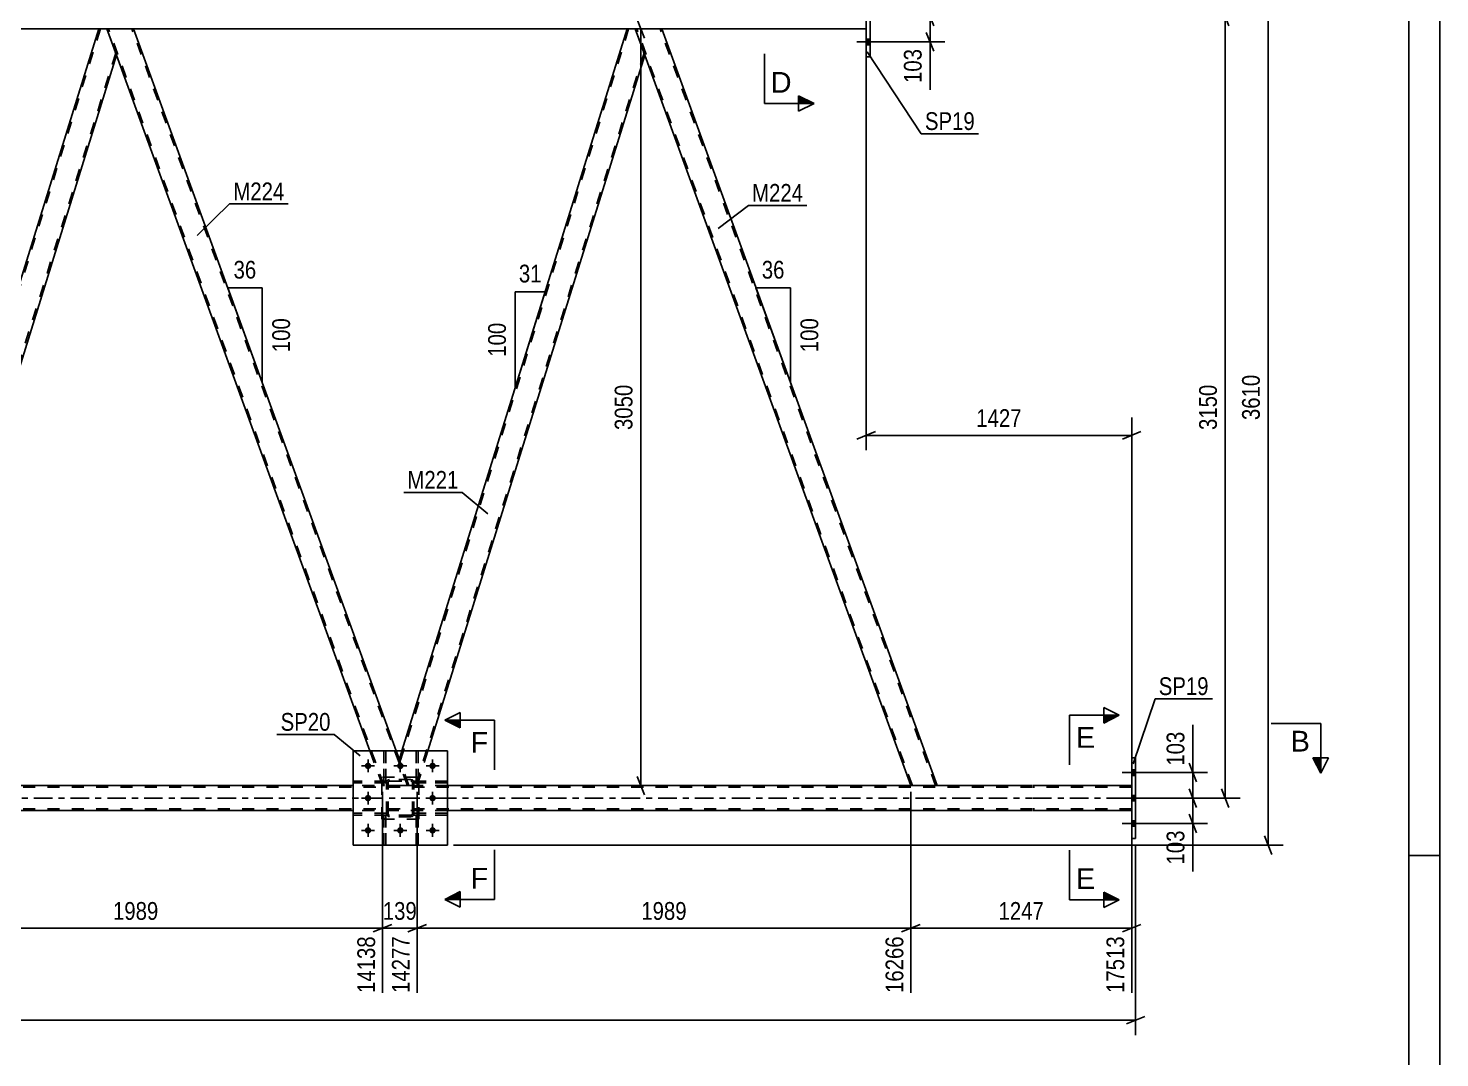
# Model space of a CAD drawing. Header units: millimetres. Extents: x 0 to 841, y 0 to 594.
# Drawn here: x 613.5 to 841, y 265.4 to 431.4 of the extents above; entities that cross this region are included whole.
import ezdxf

# ---------------------------------------------------------------- set-up
doc = ezdxf.new("R2010")
doc.units = ezdxf.units.MM
doc.linetypes.add('DXK_LINE_DOT2', pattern=[3.9198, 1.9599, -1.9599])
doc.linetypes.add('DXK_LINE_DOT3', pattern=[5.9187, 2.979, -0.9799, 0.9799, -0.9799])
doc.styles.add('Arial', font='ARIAL.TTF', dxfattribs={"height": 0.2})
doc.styles.add('Arial Narrow', font='ARIALN.TTF', dxfattribs={"height": 0.2})

# ---------------------------------------------------------------- blocks, each defined once
blk = doc.blocks.new('Unknown-103655098-1133')
at = {"color": 5, "linetype": 'Continuous'}
for p, q in [((841, 0), (841, 594)), ((836, 5), (836, 589)), ((841, 298), (836, 298))]:
    blk.add_line(p, q, dxfattribs=at)
blk = doc.blocks.new('Part-103655098-4101 - 3748')
at = {"color": 7, "linetype": 'DXK_LINE_DOT2'}
for p, q in [((675.68, 304.5), (675.68, 304.82)), ((675.68, 304.82), (681.08, 304.82)), ((681.08, 304.5), (675.68, 304.5)), ((676.28, 304.5), (676.28, 304.82)), ((681.08, 304.82), (681.08, 304.5))]:
    blk.add_line(p, q, dxfattribs=at)
blk = doc.blocks.new('Part-103655098-3876 - 3748')
at = {"color": 7, "linetype": 'DXK_LINE_DOT2'}
for p, q in [((681.08, 304.82), (675.68, 304.82)), ((675.68, 304.82), (675.68, 304.5)), ((675.68, 304.5), (681.08, 304.5)), ((676.28, 304.5), (676.28, 304.82)), ((681.08, 304.5), (681.08, 304.82))]:
    blk.add_line(p, q, dxfattribs=at)
blk = doc.blocks.new('Part-103655098-3918 - 3748')
at = {"color": 7, "linetype": 'DXK_LINE_DOT2'}
for p, q in [((671.28, 310.02), (665.88, 310.02)), ((665.88, 309.7), (665.88, 310.02)), ((671.28, 309.7), (665.88, 309.7)), ((670.68, 309.7), (670.68, 310.02)), ((671.28, 310.02), (671.28, 309.7))]:
    blk.add_line(p, q, dxfattribs=at)
blk = doc.blocks.new('Part-103655098-3919 - 3748')
at = {"color": 7, "linetype": 'DXK_LINE_DOT2'}
for p, q in [((671.28, 304.82), (665.88, 304.82)), ((670.68, 304.5), (670.68, 304.82)), ((671.28, 304.82), (671.28, 304.5)), ((665.88, 304.5), (665.88, 304.82)), ((671.28, 304.5), (665.88, 304.5))]:
    blk.add_line(p, q, dxfattribs=at)
blk = doc.blocks.new('Bolt-103655098-4107 - 3748')
at = {"linetype": 'Continuous'}
for points in [[(668.8, 312.46, -1), (667.76, 312.46, -1)], [(674, 312.46, -1), (672.96, 312.46, -1)], [(679.2, 312.46, -1), (678.16, 312.46, -1)], [(668.8, 307.26, -1), (667.76, 307.26, -1)], [(679.2, 307.26, -1), (678.16, 307.26, -1)], [(668.8, 302.06, -1), (667.76, 302.06, -1)], [(674, 302.06, -1), (672.96, 302.06, -1)], [(679.2, 302.06, -1), (678.16, 302.06, -1)]]:
    blk.add_hatch(color=1, dxfattribs=at).paths.add_polyline_path(points)
at = {"color": 1, "linetype": 'Continuous'}
for p, q in [((669.32, 312.46), (667.24, 312.46)), ((668.28, 313.5), (668.28, 311.42)), ((674.52, 312.46), (672.44, 312.46)), ((673.48, 313.5), (673.48, 311.42)), ((679.72, 312.46), (677.64, 312.46)), ((678.68, 313.5), (678.68, 311.42)), ((669.32, 307.26), (667.24, 307.26)), ((668.28, 308.3), (668.28, 306.22)), ((679.72, 307.26), (677.64, 307.26)), ((678.68, 308.3), (678.68, 306.22)), ((668.28, 303.1), (668.28, 301.02)), ((673.48, 303.1), (673.48, 301.02)), ((678.68, 303.1), (678.68, 301.02)), ((669.32, 302.06), (667.24, 302.06)), ((674.52, 302.06), (672.44, 302.06)), ((679.72, 302.06), (677.64, 302.06))]:
    blk.add_line(p, q, dxfattribs=at)
blk = doc.blocks.new('Part-103655098-3922 - 3748')
at = {"color": 7, "linetype": 'DXK_LINE_DOT2'}
for p, q in [((676.03, 314.86), (676.03, 310.02)), ((676.35, 314.86), (676.03, 314.86)), ((676.35, 310.02), (676.35, 314.86)), ((676.03, 310.62), (676.35, 310.62)), ((676.03, 310.02), (676.35, 310.02))]:
    blk.add_line(p, q, dxfattribs=at)
blk = doc.blocks.new('Part-103655098-3925 - 3748')
at = {"color": 7, "linetype": 'DXK_LINE_DOT2'}
for p, q in [((670.83, 314.86), (670.83, 310.02)), ((671.15, 314.86), (670.83, 314.86)), ((671.15, 310.02), (671.15, 314.86)), ((670.83, 310.62), (671.15, 310.62)), ((670.83, 310.02), (671.15, 310.02))]:
    blk.add_line(p, q, dxfattribs=at)
blk = doc.blocks.new('Part-103655098-3928 - 3748')
at = {"color": 7, "linetype": 'DXK_LINE_DOT2'}
for p, q in [((676.35, 304.5), (676.03, 304.5)), ((676.03, 304.5), (676.03, 299.66)), ((676.03, 303.9), (676.35, 303.9)), ((676.35, 299.66), (676.35, 304.5)), ((676.03, 299.66), (676.35, 299.66))]:
    blk.add_line(p, q, dxfattribs=at)
blk = doc.blocks.new('Part-103655098-3929 - 3748')
at = {"color": 7, "linetype": 'DXK_LINE_DOT2'}
for p, q in [((681.08, 310.02), (675.68, 310.02)), ((675.68, 310.02), (675.68, 309.7)), ((675.68, 309.7), (681.08, 309.7)), ((676.28, 309.7), (676.28, 310.02)), ((681.08, 309.7), (681.08, 310.02))]:
    blk.add_line(p, q, dxfattribs=at)
blk = doc.blocks.new('Part-103655098-3934 - 3748')
at = {"color": 2, "linetype": 'Continuous'}
for p, q in [((681.08, 314.86), (665.88, 314.86)), ((665.88, 314.86), (665.88, 299.66)), ((681.08, 314.86), (681.08, 299.66)), ((681.08, 299.66), (665.88, 299.66))]:
    blk.add_line(p, q, dxfattribs=at)
blk = doc.blocks.new('Part-103655098-3935 - 3748')
at = {"color": 7, "linetype": 'DXK_LINE_DOT2'}
for p, q in [((675.68, 309.7), (675.68, 310.02)), ((675.68, 310.02), (681.08, 310.02)), ((681.08, 309.7), (675.68, 309.7)), ((676.28, 309.7), (676.28, 310.02)), ((681.08, 310.02), (681.08, 309.7))]:
    blk.add_line(p, q, dxfattribs=at)
blk = doc.blocks.new('Bolt-103655098-3936 - 3748')
at = {"linetype": 'Continuous'}
for points in [[(791.35, 311.81), (791.35, 310.93), (791.99, 310.93), (791.99, 311.81)], [(791.35, 311.81), (791.35, 310.93), (791.99, 310.93), (791.99, 311.81)], [(791.35, 311.81), (791.35, 310.93), (791.99, 310.93), (791.99, 311.81)], [(791.35, 307.71), (791.35, 306.83), (791.99, 306.83), (791.99, 307.71)], [(791.35, 307.71), (791.35, 306.83), (791.99, 306.83), (791.99, 307.71)], [(791.35, 303.61), (791.35, 302.73), (791.99, 302.73), (791.99, 303.61)], [(791.35, 303.61), (791.35, 302.73), (791.99, 302.73), (791.99, 303.61)], [(791.35, 303.61), (791.35, 302.73), (791.99, 302.73), (791.99, 303.61)]]:
    blk.add_hatch(color=1, dxfattribs=at).paths.add_polyline_path(points)
at = {"color": 1, "linetype": 'Continuous'}
for p, q in [((791.99, 311.81), (791.35, 311.81)), ((791.99, 311.81), (791.35, 311.81)), ((791.99, 311.81), (791.35, 311.81)), ((793.15, 311.37), (789.83, 311.37)), ((793.15, 311.37), (789.83, 311.37)), ((793.15, 311.37), (789.83, 311.37)), ((791.99, 310.93), (791.35, 310.93)), ((791.99, 310.93), (791.35, 310.93)), ((791.99, 310.93), (791.35, 310.93)), ((793.15, 307.27), (789.83, 307.27)), ((793.15, 307.27), (789.83, 307.27)), ((791.99, 307.71), (791.35, 307.71)), ((791.99, 307.71), (791.35, 307.71)), ((791.99, 306.83), (791.35, 306.83)), ((791.99, 306.83), (791.35, 306.83)), ((793.15, 303.17), (789.83, 303.17)), ((793.15, 303.17), (789.83, 303.17)), ((793.15, 303.17), (789.83, 303.17)), ((791.99, 303.61), (791.35, 303.61)), ((791.99, 303.61), (791.35, 303.61)), ((791.99, 303.61), (791.35, 303.61)), ((791.99, 302.73), (791.35, 302.73)), ((791.99, 302.73), (791.35, 302.73)), ((791.99, 302.73), (791.35, 302.73))]:
    blk.add_line(p, q, dxfattribs=at)
blk = doc.blocks.new('Bolt-103655098-3937 - 3748')
at = {"linetype": 'Continuous'}
for points in [[(748.56, 437.81), (748.56, 436.93), (749.2, 436.93), (749.2, 437.81)], [(748.56, 437.81), (748.56, 436.93), (749.2, 436.93), (749.2, 437.81)], [(748.56, 437.81), (748.56, 436.93), (749.2, 436.93), (749.2, 437.81)], [(748.56, 433.71), (748.56, 432.83), (749.2, 432.83), (749.2, 433.71)], [(748.56, 433.71), (748.56, 432.83), (749.2, 432.83), (749.2, 433.71)], [(748.56, 429.61), (748.56, 428.73), (749.2, 428.73), (749.2, 429.61)], [(748.56, 429.61), (748.56, 428.73), (749.2, 428.73), (749.2, 429.61)], [(748.56, 429.61), (748.56, 428.73), (749.2, 428.73), (749.2, 429.61)]]:
    blk.add_hatch(color=1, dxfattribs=at).paths.add_polyline_path(points)
at = {"color": 1, "linetype": 'Continuous'}
for p, q in [((750.36, 437.37), (747.04, 437.37)), ((750.36, 437.37), (747.04, 437.37)), ((750.36, 437.37), (747.04, 437.37)), ((749.2, 437.81), (748.56, 437.81)), ((749.2, 437.81), (748.56, 437.81)), ((749.2, 437.81), (748.56, 437.81)), ((749.2, 436.93), (748.56, 436.93)), ((749.2, 436.93), (748.56, 436.93)), ((749.2, 436.93), (748.56, 436.93)), ((750.36, 433.27), (747.04, 433.27)), ((750.36, 433.27), (747.04, 433.27)), ((749.2, 433.71), (748.56, 433.71)), ((749.2, 433.71), (748.56, 433.71)), ((749.2, 432.83), (748.56, 432.83)), ((749.2, 432.83), (748.56, 432.83)), ((750.36, 429.17), (747.04, 429.17)), ((750.36, 429.17), (747.04, 429.17)), ((750.36, 429.17), (747.04, 429.17)), ((749.2, 429.61), (748.56, 429.61)), ((749.2, 429.61), (748.56, 429.61)), ((749.2, 429.61), (748.56, 429.61)), ((749.2, 428.73), (748.56, 428.73)), ((749.2, 428.73), (748.56, 428.73)), ((749.2, 428.73), (748.56, 428.73))]:
    blk.add_line(p, q, dxfattribs=at)
blk = doc.blocks.new('Part-103655098-3967 - 3748')
at = {"color": 7, "linetype": 'DXK_LINE_DOT3'}
for p, q in [((105.43, 307.27), (775.37, 307.27)), ((775.47, 307.27), (791.35, 307.27))]:
    blk.add_line(p, q, dxfattribs=at)
at = {"color": 7, "linetype": 'DXK_LINE_DOT2'}
for p, q in [((775.37, 309.03), (105.71, 309.03)), ((681.08, 309.27), (665.88, 309.27)), ((760.01, 309.27), (755.75, 309.27)), ((791.35, 309.03), (775.47, 309.03)), ((791.35, 309.27), (791.35, 305.27)), ((775.37, 305.51), (105.14, 305.51)), ((681.08, 305.27), (665.88, 305.27)), ((791.35, 305.51), (775.47, 305.51))]:
    blk.add_line(p, q, dxfattribs=at)
at = {"color": 2, "linetype": 'Continuous'}
for p, q in [((665.88, 309.27), (591.06, 309.27)), ((755.75, 309.27), (681.08, 309.27)), ((775.37, 309.27), (760.01, 309.27)), ((791.35, 309.27), (775.47, 309.27)), ((665.88, 305.27), (510.81, 305.27)), ((775.37, 305.27), (681.08, 305.27)), ((791.35, 305.27), (775.47, 305.27))]:
    blk.add_line(p, q, dxfattribs=at)
blk = doc.blocks.new('Part-103655098-3983 - 3748')
at = {"color": 7, "linetype": 'DXK_LINE_DOT2'}
for p, q in [((671.28, 304.82), (665.88, 304.82)), ((670.68, 304.5), (670.68, 304.82)), ((671.28, 304.5), (671.28, 304.82)), ((665.88, 304.82), (665.88, 304.5)), ((671.28, 304.5), (665.88, 304.5))]:
    blk.add_line(p, q, dxfattribs=at)
blk = doc.blocks.new('Part-103655098-3988 - 3748')
at = {"color": 7, "linetype": 'DXK_LINE_DOT2'}
for p, q in [((748.56, 435.27), (748.56, 431.27)), ((630.47, 431.27), (624.9, 431.27)), ((715.61, 431.27), (710.03, 431.27))]:
    blk.add_line(p, q, dxfattribs=at)
at = {"color": 2, "linetype": 'Continuous'}
for p, q in [((624.9, 431.27), (545.34, 431.27)), ((710.03, 431.27), (630.47, 431.27)), ((748.56, 431.27), (715.61, 431.27))]:
    blk.add_line(p, q, dxfattribs=at)
blk = doc.blocks.new('Part-103655098-3997 - 3748')
at = {"color": 7, "linetype": 'DXK_LINE_DOT2'}
for p, q in [((670.83, 299.66), (670.83, 304.5)), ((670.83, 304.5), (671.15, 304.5)), ((670.83, 303.9), (671.15, 303.9)), ((671.15, 304.5), (671.15, 299.66)), ((671.15, 299.66), (670.83, 299.66))]:
    blk.add_line(p, q, dxfattribs=at)
blk = doc.blocks.new('Part-103655098-4000 - 3748')
at = {"color": 7, "linetype": 'DXK_LINE_DOT2'}
for p, q in [((676.03, 299.66), (676.03, 304.5)), ((676.03, 304.5), (676.35, 304.5)), ((676.03, 303.9), (676.35, 303.9)), ((676.35, 304.5), (676.35, 299.66)), ((676.35, 299.66), (676.03, 299.66))]:
    blk.add_line(p, q, dxfattribs=at)
blk = doc.blocks.new('Part-103655098-4003 - 3748')
at = {"color": 7, "linetype": 'DXK_LINE_DOT2'}
for p, q in [((670.83, 310.02), (670.83, 314.86)), ((670.83, 314.86), (671.15, 314.86)), ((671.15, 314.86), (671.15, 310.02)), ((670.83, 310.62), (671.15, 310.62)), ((671.15, 310.02), (670.83, 310.02))]:
    blk.add_line(p, q, dxfattribs=at)
blk = doc.blocks.new('Part-103655098-4006 - 3748')
at = {"color": 7, "linetype": 'DXK_LINE_DOT2'}
for p, q in [((676.03, 310.02), (676.03, 314.86)), ((676.03, 314.86), (676.35, 314.86)), ((676.35, 314.86), (676.35, 310.02)), ((676.03, 310.62), (676.35, 310.62)), ((676.35, 310.02), (676.03, 310.02))]:
    blk.add_line(p, q, dxfattribs=at)
blk = doc.blocks.new('Part-103655098-4036 - 3748')
at = {"color": 7, "linetype": 'DXK_LINE_DOT2'}
for p, q in [((671.28, 309.78), (671.31, 309.97)), ((671.31, 309.97), (671.28, 309.78)), ((671.28, 304.74), (671.28, 309.78)), ((671.52, 309.78), (671.53, 309.87)), ((671.52, 304.74), (671.52, 309.78)), ((671.53, 309.87), (671.59, 309.95)), ((671.57, 310.23), (671.76, 310.26)), ((671.76, 310.26), (671.57, 310.23)), ((671.59, 309.95), (671.66, 310)), ((671.66, 310), (671.76, 310.02)), ((675.2, 310.26), (671.76, 310.26)), ((671.76, 310.02), (675.2, 310.02)), ((675.2, 310.26), (675.38, 310.23)), ((675.38, 310.23), (675.2, 310.26)), ((675.2, 310.02), (675.29, 310)), ((675.29, 310), (675.37, 309.95)), ((675.37, 309.95), (675.42, 309.87)), ((675.42, 309.87), (675.44, 309.78)), ((675.44, 304.74), (675.44, 309.78)), ((675.64, 309.97), (675.68, 309.78)), ((675.68, 309.78), (675.64, 309.97)), ((675.68, 304.74), (675.68, 309.78)), ((671.31, 304.56), (671.28, 304.74)), ((671.28, 304.74), (671.31, 304.56)), ((671.53, 304.65), (671.52, 304.74)), ((671.59, 304.57), (671.53, 304.65)), ((671.76, 304.26), (671.57, 304.3)), ((671.57, 304.3), (671.76, 304.26)), ((671.66, 304.52), (671.59, 304.57)), ((671.76, 304.5), (671.66, 304.52)), ((675.2, 304.5), (671.76, 304.5)), ((675.2, 304.26), (671.76, 304.26)), ((675.29, 304.52), (675.2, 304.5)), ((675.38, 304.3), (675.2, 304.26)), ((675.2, 304.26), (675.38, 304.3)), ((675.37, 304.57), (675.29, 304.52)), ((675.42, 304.65), (675.37, 304.57)), ((675.44, 304.74), (675.42, 304.65)), ((675.68, 304.74), (675.64, 304.56)), ((675.64, 304.56), (675.68, 304.74))]:
    blk.add_line(p, q, dxfattribs=at)
at = {"color": 7, "linetype": 'DXK_LINE_DOT3'}
blk.add_line((673.48, 307.26), (673.48, 307.26), dxfattribs=at)
at = {"color": 7, "linetype": 'DXK_LINE_DOT2'}
for centre, start, end in [((671.76, 309.78), 112.5, 157.5), ((671.76, 309.78), 112.5, 157.5), ((675.2, 309.78), 22.5, 67.5), ((675.2, 309.78), 22.5, 67.5), ((671.76, 304.74), 202.5, 247.5), ((671.76, 304.74), 202.5, 247.5), ((675.2, 304.74), 292.5, 337.5), ((675.2, 304.74), 292.5, 337.5)]:
    blk.add_arc(centre, 0.48, start, end, dxfattribs=at)
blk = doc.blocks.new('Part-103655098-4037 - 3748')
at = {"color": 7, "linetype": 'DXK_LINE_DOT2'}
for p, q in [((676.48, 310.66), (670.48, 310.66)), ((670.48, 303.86), (670.48, 310.66)), ((676.48, 303.86), (676.48, 310.66)), ((676.48, 303.86), (670.48, 303.86))]:
    blk.add_line(p, q, dxfattribs=at)
blk = doc.blocks.new('Part-103655098-4038 - 3748')
at = {"color": 7, "linetype": 'DXK_LINE_DOT2'}
for p, q in [((676.48, 310.66), (670.48, 310.66)), ((670.48, 303.86), (670.48, 310.66)), ((676.48, 303.86), (676.48, 310.66)), ((676.48, 303.86), (670.48, 303.86))]:
    blk.add_line(p, q, dxfattribs=at)
blk = doc.blocks.new('Part-103655098-4044 - 3748')
at = {"color": 2, "linetype": 'Continuous'}
for p, q in [((791.99, 313.77), (791.35, 313.77)), ((791.35, 313.77), (791.35, 300.77)), ((791.99, 300.77), (791.99, 313.77)), ((791.99, 300.77), (791.35, 300.77))]:
    blk.add_line(p, q, dxfattribs=at)
blk = doc.blocks.new('Part-103655098-4054 - 3748')
at = {"color": 7, "linetype": 'DXK_LINE_DOT2'}
for p, q in [((671.28, 309.78), (671.31, 309.97)), ((671.31, 309.97), (671.28, 309.78)), ((671.28, 304.74), (671.28, 309.78)), ((671.52, 309.78), (671.53, 309.87)), ((671.52, 304.74), (671.52, 309.78)), ((671.53, 309.87), (671.59, 309.95)), ((671.57, 310.23), (671.76, 310.26)), ((671.76, 310.26), (671.57, 310.23)), ((671.59, 309.95), (671.66, 310)), ((671.66, 310), (671.76, 310.02)), ((675.2, 310.26), (671.76, 310.26)), ((671.76, 310.02), (675.2, 310.02)), ((675.2, 310.26), (675.38, 310.23)), ((675.38, 310.23), (675.2, 310.26)), ((675.2, 310.02), (675.29, 310)), ((675.29, 310), (675.37, 309.95)), ((675.37, 309.95), (675.42, 309.87)), ((675.42, 309.87), (675.44, 309.78)), ((675.44, 304.74), (675.44, 309.78)), ((675.64, 309.97), (675.68, 309.78)), ((675.68, 309.78), (675.64, 309.97)), ((675.68, 304.74), (675.68, 309.78)), ((671.31, 304.56), (671.28, 304.74)), ((671.28, 304.74), (671.31, 304.56)), ((671.53, 304.65), (671.52, 304.74)), ((671.59, 304.57), (671.53, 304.65)), ((671.76, 304.26), (671.57, 304.3)), ((671.57, 304.3), (671.76, 304.26)), ((671.66, 304.52), (671.59, 304.57)), ((671.76, 304.5), (671.66, 304.52)), ((675.2, 304.5), (671.76, 304.5)), ((675.2, 304.26), (671.76, 304.26)), ((675.29, 304.52), (675.2, 304.5)), ((675.38, 304.3), (675.2, 304.26)), ((675.2, 304.26), (675.38, 304.3)), ((675.37, 304.57), (675.29, 304.52)), ((675.42, 304.65), (675.37, 304.57)), ((675.44, 304.74), (675.42, 304.65)), ((675.68, 304.74), (675.64, 304.56)), ((675.64, 304.56), (675.68, 304.74))]:
    blk.add_line(p, q, dxfattribs=at)
at = {"color": 7, "linetype": 'DXK_LINE_DOT3'}
blk.add_line((673.48, 307.26), (673.48, 307.26), dxfattribs=at)
at = {"color": 7, "linetype": 'DXK_LINE_DOT2'}
for centre, start, end in [((671.76, 309.78), 112.5, 157.5), ((671.76, 309.78), 112.5, 157.5), ((675.2, 309.78), 22.5, 67.5), ((675.2, 309.78), 22.5, 67.5), ((671.76, 304.74), 202.5, 247.5), ((671.76, 304.74), 202.5, 247.5), ((675.2, 304.74), 292.5, 337.5), ((675.2, 304.74), 292.5, 337.5)]:
    blk.add_arc(centre, 0.48, start, end, dxfattribs=at)
blk = doc.blocks.new('Part-103655098-4060 - 3748')
at = {"color": 2, "linetype": 'Continuous'}
for p, q in [((749.2, 439.77), (748.56, 439.77)), ((748.56, 439.77), (748.56, 426.77)), ((749.2, 426.77), (749.2, 439.77)), ((749.2, 426.77), (748.56, 426.77))]:
    blk.add_line(p, q, dxfattribs=at)
blk = doc.blocks.new('Part-103655098-4075 - 3748')
at = {"color": 2, "linetype": 'Continuous'}
for p, q in [((624.9, 431.27), (588.19, 313.52)), ((626.21, 431.27), (624.9, 431.27)), ((627.76, 427.02), (626.21, 431.27)), ((627.76, 427.02), (591.06, 309.27)), ((589.74, 309.27), (588.19, 313.52)), ((589.74, 309.27), (591.06, 309.27))]:
    blk.add_line(p, q, dxfattribs=at)
at = {"color": 7, "linetype": 'DXK_LINE_DOT2'}
for p, q in [((625.15, 431.27), (588.33, 313.15)), ((627.63, 427.39), (590.81, 309.27)), ((590.75, 309.27), (590.79, 309.27)), ((590.79, 309.27), (590.75, 309.27)), ((590.81, 309.27), (590.79, 309.27)), ((590.79, 309.27), (590.81, 309.27))]:
    blk.add_line(p, q, dxfattribs=at)
blk = doc.blocks.new('Part-103655098-4080 - 3748')
at = {"color": 2, "linetype": 'Continuous'}
for p, q in [((715.61, 431.27), (711.35, 431.27)), ((760.01, 309.27), (715.61, 431.27)), ((755.75, 309.27), (712.9, 427.02)), ((759.69, 309.27), (755.75, 309.27)), ((759.97, 309.27), (759.69, 309.27)), ((760.01, 309.27), (759.97, 309.27))]:
    blk.add_line(p, q, dxfattribs=at)
at = {"color": 7, "linetype": 'DXK_LINE_DOT2'}
for p, q in [((711.35, 431.27), (712.9, 427.02)), ((756.01, 309.27), (711.6, 431.27)), ((759.75, 309.27), (715.35, 431.27)), ((759.69, 309.27), (759.86, 309.27))]:
    blk.add_line(p, q, dxfattribs=at)
blk = doc.blocks.new('Part-103655098-4090 - 3748')
at = {"color": 7, "linetype": 'DXK_LINE_DOT2'}
for p, q in [((710.28, 431.27), (673.46, 313.15)), ((712.76, 427.39), (675.94, 309.27)), ((673.75, 314.86), (673.33, 313.52)), ((677.94, 314.86), (676.19, 309.27)), ((674.88, 309.27), (673.33, 313.52)), ((676.19, 309.27), (674.88, 309.27))]:
    blk.add_line(p, q, dxfattribs=at)
at = {"color": 2, "linetype": 'Continuous'}
for p, q in [((710.03, 431.27), (673.75, 314.86)), ((711.35, 431.27), (710.03, 431.27)), ((712.9, 427.02), (711.35, 431.27)), ((712.9, 427.02), (677.94, 314.86))]:
    blk.add_line(p, q, dxfattribs=at)
blk = doc.blocks.new('Part-103655098-4095 - 3748')
at = {"color": 2, "linetype": 'Continuous'}
for p, q in [((630.47, 431.27), (626.21, 431.27)), ((672.84, 314.86), (630.47, 431.27)), ((668.58, 314.86), (627.76, 427.02))]:
    blk.add_line(p, q, dxfattribs=at)
at = {"color": 7, "linetype": 'DXK_LINE_DOT2'}
for p, q in [((626.21, 431.27), (627.76, 427.02)), ((670.87, 309.27), (626.47, 431.27)), ((674.62, 309.27), (630.22, 431.27)), ((670.62, 309.27), (668.58, 314.86)), ((674.88, 309.27), (672.84, 314.86)), ((674.88, 309.27), (670.62, 309.27))]:
    blk.add_line(p, q, dxfattribs=at)
blk = doc.blocks.new('Part-103655098-4096 - 3748')
at = {"color": 7, "linetype": 'DXK_LINE_DOT2'}
for p, q in [((671.28, 310.02), (665.88, 310.02)), ((665.88, 310.02), (665.88, 309.7)), ((671.28, 309.7), (665.88, 309.7)), ((670.68, 309.7), (670.68, 310.02)), ((671.28, 309.7), (671.28, 310.02))]:
    blk.add_line(p, q, dxfattribs=at)
blk = doc.blocks.new('Part-103655098-4102 - 3748')
at = {"color": 7, "linetype": 'DXK_LINE_DOT2'}
for p, q in [((665.88, 314.86), (681.08, 314.86)), ((665.88, 314.86), (665.88, 299.66)), ((681.08, 314.86), (681.08, 299.66)), ((665.88, 299.66), (681.08, 299.66))]:
    blk.add_line(p, q, dxfattribs=at)
blk = doc.blocks.new('Bolt-103655098-4106 - 3748')
at = {"color": 1, "linetype": 'Continuous'}
for p, q in [((667.24, 312.46), (667.93, 312.46)), ((668.28, 313.5), (668.28, 312.81)), ((668.28, 311.42), (668.28, 312.11)), ((669.32, 312.46), (668.62, 312.46)), ((672.44, 312.46), (673.13, 312.46)), ((673.48, 313.5), (673.48, 312.81)), ((673.48, 311.42), (673.48, 312.11)), ((674.52, 312.46), (673.82, 312.46)), ((677.64, 312.46), (678.33, 312.46)), ((678.68, 313.5), (678.68, 312.81)), ((678.68, 311.42), (678.68, 312.11)), ((679.72, 312.46), (679.02, 312.46)), ((667.24, 307.26), (667.93, 307.26)), ((668.28, 308.3), (668.28, 307.61)), ((669.32, 307.26), (668.62, 307.26)), ((677.64, 307.26), (678.33, 307.26)), ((678.68, 308.3), (678.68, 307.61)), ((679.72, 307.26), (679.02, 307.26)), ((668.28, 306.22), (668.28, 306.91)), ((678.68, 306.22), (678.68, 306.91)), ((668.28, 303.1), (668.28, 302.41)), ((673.48, 303.1), (673.48, 302.41)), ((678.68, 303.1), (678.68, 302.41)), ((667.24, 302.06), (667.93, 302.06)), ((668.28, 301.02), (668.28, 301.71)), ((669.32, 302.06), (668.62, 302.06)), ((672.44, 302.06), (673.13, 302.06)), ((673.48, 301.02), (673.48, 301.71)), ((674.52, 302.06), (673.82, 302.06)), ((677.64, 302.06), (678.33, 302.06)), ((678.68, 301.02), (678.68, 301.71)), ((679.72, 302.06), (679.02, 302.06))]:
    blk.add_line(p, q, dxfattribs=at)
blk = doc.blocks.new('Part-103655098-4110 - 3748')
at = {"color": 7, "linetype": 'DXK_LINE_DOT2'}
for p, q in [((671.15, 304.5), (670.83, 304.5)), ((670.83, 304.5), (670.83, 299.66)), ((670.83, 303.9), (671.15, 303.9)), ((671.15, 299.66), (671.15, 304.5)), ((670.83, 299.66), (671.15, 299.66))]:
    blk.add_line(p, q, dxfattribs=at)
blk = doc.blocks.new('StraightDimension-103655098-5161 - 3748')
at = {"color": 7, "linetype": 'Continuous'}
for p, q in [((792.99, 307.27), (803.59, 307.27)), ((800.59, 308.77), (801.79, 305.77)), ((801.19, 303.17), (801.19, 307.27)), ((792.99, 303.17), (803.59, 303.17)), ((801.79, 301.67), (800.59, 304.67))]:
    blk.add_line(p, q, dxfattribs=at)
at = {"color": 0}
blk.add_wipeout([(800.44, 302.64), (796.24, 302.64), (796.24, 295.96), (800.44, 295.96)], dxfattribs=at)
at = {"color": 7, "linetype": 'Continuous'}
blk.add_line((801.19, 303.17), (801.19, 295.43), dxfattribs=at)
blk.add_line((801.19, 303.17), (801.19, 295.43), dxfattribs=at)
at = {"color": 3, "style": 'Arial Narrow'}
blk.add_text('103', height=2.863, rotation=90.0002, dxfattribs=at).set_placement((799.84, 296.56))
blk = doc.blocks.new('StraightDimension-103655098-5178 - 3748')
at = {"color": 7, "linetype": 'Continuous'}
for p, q in [((758.25, 434.77), (759.45, 431.77)), ((750.2, 433.27), (761.25, 433.27)), ((758.85, 429.17), (758.85, 433.27)), ((759.45, 427.67), (758.25, 430.67)), ((750.2, 429.17), (761.25, 429.17))]:
    blk.add_line(p, q, dxfattribs=at)
at = {"color": 0}
blk.add_wipeout([(758.1, 428.64), (753.9, 428.64), (753.9, 421.96), (758.1, 421.96)], dxfattribs=at)
at = {"color": 7, "linetype": 'Continuous'}
blk.add_line((758.85, 429.17), (758.85, 421.43), dxfattribs=at)
blk.add_line((758.85, 429.17), (758.85, 421.43), dxfattribs=at)
at = {"color": 3, "style": 'Arial Narrow'}
blk.add_text('103', height=2.863, rotation=90.0002, dxfattribs=at).set_placement((757.5, 422.56))
blk = doc.blocks.new('StraightDimension-103655098-4491 - 3748')
at = {"color": 7, "linetype": 'Continuous'}
for p, q in [((755.75, 308.27), (755.75, 275.85)), ((791.35, 304.27), (791.35, 275.85)), ((757.25, 286.89), (754.25, 285.69)), ((789.85, 285.69), (792.85, 286.89)), ((755.75, 286.29), (791.35, 286.29))]:
    blk.add_line(p, q, dxfattribs=at)
at = {"color": 0}
blk.add_wipeout([(777.81, 287.04), (777.81, 291.24), (769.29, 291.24), (769.29, 287.04)], dxfattribs=at)
at = {"color": 0, "linetype": 'Continuous'}
blk.add_wipeout([(790.75, 285.59), (786.55, 285.59), (786.55, 275.25), (790.75, 275.25)], dxfattribs=at)
at = {"color": 3, "style": 'Arial Narrow'}
blk.add_text('1247', height=2.863, dxfattribs=at).set_placement((769.89, 287.64))
at = {"color": 3, "linetype": 'Continuous', "style": 'Arial Narrow'}
blk.add_text('17513', height=2.863, rotation=90.0002, dxfattribs=at).set_placement((790.15, 275.85))
blk = doc.blocks.new('StraightDimension-103655098-5153 - 3748')
at = {"color": 7, "linetype": 'Continuous'}
for p, q in [((800.59, 312.87), (801.79, 309.87)), ((792.99, 311.37), (803.59, 311.37)), ((801.19, 307.27), (801.19, 311.37)), ((792.99, 307.27), (803.59, 307.27)), ((801.79, 305.77), (800.59, 308.77))]:
    blk.add_line(p, q, dxfattribs=at)
at = {"color": 0}
blk.add_wipeout([(800.44, 318.58), (796.24, 318.58), (796.24, 311.89), (800.44, 311.89)], dxfattribs=at)
at = {"color": 7, "linetype": 'Continuous'}
blk.add_line((801.19, 311.37), (801.19, 319.1), dxfattribs=at)
blk.add_line((801.19, 311.37), (801.19, 319.1), dxfattribs=at)
at = {"color": 3, "style": 'Arial Narrow'}
blk.add_text('103', height=2.863, rotation=90.0002, dxfattribs=at).set_placement((799.84, 312.49))
blk = doc.blocks.new('StraightDimension-103655098-4453 - 3748')
at = {"color": 7, "linetype": 'Continuous'}
for p, q in [((670.62, 308.27), (670.62, 275.85)), ((676.19, 308.27), (676.19, 275.85)), ((669.12, 285.69), (672.12, 286.89)), ((677.69, 286.89), (674.69, 285.69)), ((670.62, 286.29), (676.19, 286.29))]:
    blk.add_line(p, q, dxfattribs=at)
at = {"color": 0}
blk.add_wipeout([(676.75, 287.04), (676.75, 291.24), (670.06, 291.24), (670.06, 287.04)], dxfattribs=at)
at = {"color": 0, "linetype": 'Continuous'}
blk.add_wipeout([(675.59, 285.59), (671.39, 285.59), (671.39, 275.25), (675.59, 275.25)], dxfattribs=at)
at = {"color": 3, "style": 'Arial Narrow'}
blk.add_text('139', height=2.863, dxfattribs=at).set_placement((670.66, 287.64))
at = {"color": 3, "linetype": 'Continuous', "style": 'Arial Narrow'}
blk.add_text('14277', height=2.863, rotation=90.0002, dxfattribs=at).set_placement((674.99, 275.85))
blk = doc.blocks.new('StraightDimension-103655098-4217 - 3748')
at = {"color": 7, "linetype": 'Continuous'}
for p, q in [((807.03, 431.77), (805.83, 434.77)), ((750.2, 433.27), (808.83, 433.27)), ((806.43, 307.27), (806.43, 433.27)), ((792.99, 307.27), (808.83, 307.27)), ((805.83, 308.77), (807.03, 305.77))]:
    blk.add_line(p, q, dxfattribs=at)
at = {"color": 0}
blk.add_wipeout([(805.68, 374.52), (801.48, 374.52), (801.48, 366.01), (805.68, 366.01)], dxfattribs=at)
at = {"color": 3, "style": 'Arial Narrow'}
blk.add_text('3150', height=2.863, rotation=90.0002, dxfattribs=at).set_placement((805.08, 366.61))
blk = doc.blocks.new('StraightDimension-103655098-4434 - 3748')
at = {"color": 7, "linetype": 'Continuous'}
for p, q in [((591.06, 308.27), (591.06, 275.85)), ((670.62, 308.27), (670.62, 275.85)), ((592.56, 286.89), (589.56, 285.69)), ((669.12, 285.69), (672.12, 286.89)), ((591.06, 286.29), (670.62, 286.29))]:
    blk.add_line(p, q, dxfattribs=at)
at = {"color": 0}
blk.add_wipeout([(635.1, 287.04), (635.1, 291.24), (626.58, 291.24), (626.58, 287.04)], dxfattribs=at)
at = {"color": 0, "linetype": 'Continuous'}
blk.add_wipeout([(670.02, 285.59), (665.82, 285.59), (665.82, 275.25), (670.02, 275.25)], dxfattribs=at)
at = {"color": 3, "style": 'Arial Narrow'}
blk.add_text('1989', height=2.863, dxfattribs=at).set_placement((627.18, 287.64))
at = {"color": 3, "linetype": 'Continuous', "style": 'Arial Narrow'}
blk.add_text('14138', height=2.863, rotation=90.0002, dxfattribs=at).set_placement((669.42, 275.85))
blk = doc.blocks.new('StraightDimension-103655098-4472 - 3748')
at = {"color": 7, "linetype": 'Continuous'}
for p, q in [((676.19, 308.27), (676.19, 275.85)), ((755.75, 308.27), (755.75, 275.85)), ((677.69, 286.89), (674.69, 285.69)), ((754.25, 285.69), (757.25, 286.89)), ((676.19, 286.29), (755.75, 286.29))]:
    blk.add_line(p, q, dxfattribs=at)
at = {"color": 0}
blk.add_wipeout([(720.23, 287.04), (720.23, 291.24), (711.72, 291.24), (711.72, 287.04)], dxfattribs=at)
at = {"color": 0, "linetype": 'Continuous'}
blk.add_wipeout([(755.15, 285.59), (750.95, 285.59), (750.95, 275.25), (755.15, 275.25)], dxfattribs=at)
at = {"color": 3, "style": 'Arial Narrow'}
blk.add_text('1989', height=2.863, dxfattribs=at).set_placement((712.32, 287.64))
at = {"color": 3, "linetype": 'Continuous', "style": 'Arial Narrow'}
blk.add_text('16266', height=2.863, rotation=90.0002, dxfattribs=at).set_placement((754.55, 275.85))
blk = doc.blocks.new('StraightDimension-103655098-4535 - 3748')
at = {"color": 7, "linetype": 'Continuous'}
for p, q in [((791.99, 299.77), (791.99, 269.05)), ((47.84, 271.45), (791.99, 271.45)), ((790.49, 270.85), (793.49, 272.05))]:
    blk.add_line(p, q, dxfattribs=at)
blk = doc.blocks.new('StraightDimension-103655098-4546 - 3748')
at = {"color": 7, "linetype": 'Continuous'}
for p, q in [((748.56, 430.27), (748.56, 363.35)), ((791.35, 310.27), (791.35, 368.6)), ((750.06, 366.35), (747.06, 365.15)), ((789.85, 365.15), (792.85, 366.35)), ((748.56, 365.75), (791.35, 365.75))]:
    blk.add_line(p, q, dxfattribs=at)
at = {"color": 0}
blk.add_wipeout([(774.21, 366.5), (774.21, 370.7), (765.7, 370.7), (765.7, 366.5)], dxfattribs=at)
at = {"color": 3, "style": 'Arial Narrow'}
blk.add_text('1427', height=2.863, dxfattribs=at).set_placement((766.3, 367.1))
blk = doc.blocks.new('StraightDimension-103655098-5100 - 3748')
at = {"color": 7, "linetype": 'Continuous'}
for p, q in [((712.85, 429.77), (711.65, 432.77)), ((725.62, 431.27), (709.4, 431.27)), ((712.25, 309.27), (712.25, 431.27)), ((711.65, 310.77), (712.85, 307.77)), ((730.3, 309.27), (709.4, 309.27))]:
    blk.add_line(p, q, dxfattribs=at)
at = {"color": 0}
blk.add_wipeout([(711.5, 374.52), (707.3, 374.52), (707.3, 366.01), (711.5, 366.01)], dxfattribs=at)
at = {"color": 3, "style": 'Arial Narrow'}
blk.add_text('3050', height=2.863, rotation=90.0002, dxfattribs=at).set_placement((710.9, 366.61))
blk = doc.blocks.new('StraightDimension-103655098-10455 - 3748')
at = {"color": 7, "linetype": 'Continuous'}
for p, q in [((746.26, 444.07), (815.75, 444.07)), ((813.95, 442.57), (812.75, 445.57)), ((813.35, 299.66), (813.35, 444.07)), ((812.75, 301.16), (813.95, 298.16)), ((682.08, 299.66), (815.75, 299.66))]:
    blk.add_line(p, q, dxfattribs=at)
at = {"color": 0}
blk.add_wipeout([(812.6, 376.12), (808.4, 376.12), (808.4, 367.61), (812.6, 367.61)], dxfattribs=at)
at = {"color": 3, "style": 'Arial Narrow'}
blk.add_text('3610', height=2.863, rotation=90.0002, dxfattribs=at).set_placement((812, 368.21))
blk = doc.blocks.new('AngleDimension-103655098-11323 - 3748')
at = {"color": 7, "linetype": 'Continuous'}
for p, q in [((692, 388.9), (696.82, 388.9)), ((692, 373.43), (696.82, 388.9)), ((692, 373.43), (692, 388.9)), ((692.85, 376.15), (696.82, 388.9))]:
    blk.add_line(p, q, dxfattribs=at)
at = {"color": 0}
for points in [[(696.84, 389.8), (696.84, 394), (691.99, 394), (691.99, 389.8)], [(691.1, 384.51), (686.9, 384.51), (686.9, 377.82), (691.1, 377.82)]]:
    blk.add_wipeout(points, dxfattribs=at)
at = {"color": 3, "style": 'Arial Narrow'}
blk.add_text('31', height=2.863, dxfattribs=at).set_placement((692.59, 390.4))
blk.add_text('100', height=2.863, rotation=90.0002, dxfattribs=at).set_placement((690.5, 378.42))
blk = doc.blocks.new('AngleDimension-103655098-14079 - 3748')
at = {"color": 7, "linetype": 'Continuous'}
for p, q in [((651.21, 389.52), (645.67, 389.52)), ((651.21, 374.29), (645.67, 389.52)), ((651.21, 374.29), (651.21, 389.52)), ((652.17, 371.65), (651.21, 374.29))]:
    blk.add_line(p, q, dxfattribs=at)
at = {"color": 0}
for points in [[(650.86, 390.42), (650.86, 394.62), (646.01, 394.62), (646.01, 390.42)], [(656.31, 385.25), (652.11, 385.25), (652.11, 378.56), (656.31, 378.56)]]:
    blk.add_wipeout(points, dxfattribs=at)
at = {"color": 3, "style": 'Arial Narrow'}
blk.add_text('36', height=2.863, dxfattribs=at).set_placement((646.61, 391.02))
blk.add_text('100', height=2.863, rotation=90.0002, dxfattribs=at).set_placement((655.71, 379.16))
blk = doc.blocks.new('AngleDimension-103655098-14093 - 3748')
at = {"color": 7, "linetype": 'Continuous'}
for p, q in [((736.34, 389.52), (730.8, 389.52)), ((736.34, 374.29), (730.8, 389.52)), ((736.34, 374.29), (736.34, 389.52)), ((737.31, 371.65), (736.34, 374.29))]:
    blk.add_line(p, q, dxfattribs=at)
at = {"color": 0}
for points in [[(736, 390.42), (736, 394.62), (731.14, 394.62), (731.14, 390.42)], [(741.44, 385.25), (737.24, 385.25), (737.24, 378.56), (741.44, 378.56)]]:
    blk.add_wipeout(points, dxfattribs=at)
at = {"color": 3, "style": 'Arial Narrow'}
blk.add_text('36', height=2.863, dxfattribs=at).set_placement((731.74, 391.02))
blk.add_text('100', height=2.863, rotation=90.0002, dxfattribs=at).set_placement((740.84, 379.16))
blk = doc.blocks.new('Mark-103655098-3930 - 3748')
at = {"color": 0}
blk.add_wipeout([(662.24, 318.12), (662.24, 321.12), (654.2, 321.12), (654.2, 318.12)], dxfattribs=at)
blk.add_wipeout([(662.24, 318.12), (662.24, 321.12), (654.2, 321.12), (654.2, 318.12)], dxfattribs=at)
at = {"color": 30, "linetype": 'Continuous'}
for p in [(653.6, 317.52), (667.03, 314.07)]:
    blk.add_line(p, (662.84, 317.52), dxfattribs=at)
at = {"color": 3, "style": 'Arial Narrow'}
blk.add_text('SP20', height=2.863, dxfattribs=at).set_placement((654.2, 318.12))
blk = doc.blocks.new('Mark-103655098-4040 - 3748')
at = {"color": 0}
blk.add_wipeout([(803.75, 323.88), (803.75, 326.88), (795.71, 326.88), (795.71, 323.88)], dxfattribs=at)
blk.add_wipeout([(803.75, 323.88), (803.75, 326.88), (795.71, 326.88), (795.71, 323.88)], dxfattribs=at)
at = {"color": 30, "linetype": 'Continuous'}
for p, q in [((791.58, 312.78), (795.11, 323.28)), ((795.11, 323.28), (804.35, 323.28))]:
    blk.add_line(p, q, dxfattribs=at)
at = {"color": 3, "style": 'Arial Narrow'}
blk.add_text('SP19', height=2.863, dxfattribs=at).set_placement((795.71, 323.88))
blk = doc.blocks.new('Mark-103655098-4056 - 3748')
at = {"color": 0}
blk.add_wipeout([(766.07, 414.98), (766.07, 417.98), (758.03, 417.98), (758.03, 414.98)], dxfattribs=at)
blk.add_wipeout([(766.07, 414.98), (766.07, 417.98), (758.03, 417.98), (758.03, 414.98)], dxfattribs=at)
at = {"color": 30, "linetype": 'Continuous'}
for p, q in [((748.71, 427.56), (757.43, 414.38)), ((757.43, 414.38), (766.67, 414.38))]:
    blk.add_line(p, q, dxfattribs=at)
at = {"color": 3, "style": 'Arial Narrow'}
blk.add_text('SP19', height=2.863, dxfattribs=at).set_placement((758.03, 414.98))
blk = doc.blocks.new('Mark-103655098-4076 - 3748')
at = {"color": 0}
blk.add_wipeout([(738.41, 403.41), (738.41, 406.41), (730.18, 406.41), (730.18, 403.41)], dxfattribs=at)
blk.add_wipeout([(738.41, 403.41), (738.41, 406.41), (730.18, 406.41), (730.18, 403.41)], dxfattribs=at)
at = {"color": 30, "linetype": 'Continuous'}
for p, q in [((724.72, 399.12), (729.58, 402.81)), ((729.58, 402.81), (739.01, 402.81))]:
    blk.add_line(p, q, dxfattribs=at)
at = {"color": 3, "style": 'Arial Narrow'}
blk.add_text('M224', height=2.863, dxfattribs=at).set_placement((730.18, 403.41))
blk = doc.blocks.new('Mark-103655098-4086 - 3748')
at = {"color": 0}
blk.add_wipeout([(682.85, 357.14), (682.85, 360.14), (674.63, 360.14), (674.63, 357.14)], dxfattribs=at)
blk.add_wipeout([(682.85, 357.14), (682.85, 360.14), (674.63, 360.14), (674.63, 357.14)], dxfattribs=at)
at = {"color": 30, "linetype": 'Continuous'}
for p in [(674.03, 356.54), (687.57, 353.07)]:
    blk.add_line(p, (683.45, 356.54), dxfattribs=at)
at = {"color": 3, "style": 'Arial Narrow'}
blk.add_text('M221', height=2.863, dxfattribs=at).set_placement((674.63, 357.14))
blk = doc.blocks.new('Mark-103655098-4091 - 3748')
at = {"color": 0}
blk.add_wipeout([(654.81, 403.65), (654.81, 406.65), (646.58, 406.65), (646.58, 403.65)], dxfattribs=at)
blk.add_wipeout([(654.81, 403.65), (654.81, 406.65), (646.58, 406.65), (646.58, 403.65)], dxfattribs=at)
at = {"color": 30, "linetype": 'Continuous'}
for p, q in [((640.74, 397.95), (645.98, 403.05)), ((645.98, 403.05), (655.41, 403.05))]:
    blk.add_line(p, q, dxfattribs=at)
at = {"color": 3, "style": 'Arial Narrow'}
blk.add_text('M224', height=2.863, dxfattribs=at).set_placement((646.58, 403.65))
blk = doc.blocks.new('SectionMark-103655098-5330 - 3748')
at = {"linetype": 'Continuous'}
for points in [[(683.15, 319.83), (683.15, 318.58), (680.65, 319.83)], [(683.15, 292.18), (683.15, 290.93), (680.65, 290.93)]]:
    blk.add_hatch(color=6, dxfattribs=at).paths.add_polyline_path(points)
at = {"color": 6, "linetype": 'Continuous'}
for p, q in [((680.65, 319.83), (683.15, 321.08)), ((683.15, 318.58), (683.15, 321.08)), ((688.65, 319.83), (680.65, 319.83)), ((680.65, 319.83), (683.15, 318.58)), ((680.65, 290.93), (683.15, 292.18)), ((683.15, 292.18), (683.15, 289.68)), ((688.65, 290.93), (680.65, 290.93)), ((683.15, 289.68), (680.65, 290.93))]:
    blk.add_line(p, q, dxfattribs=at)
at = {"color": 0, "linetype": 'Continuous'}
for points in [[(687.65, 314.58), (687.65, 318.08), (684.8, 318.08), (684.8, 314.58)], [(687.65, 292.68), (687.65, 296.18), (684.8, 296.18), (684.8, 292.68)]]:
    blk.add_wipeout(points, dxfattribs=at)
at = {"color": 6, "linetype": 'Continuous'}
for p, q in [((688.65, 319.83), (688.65, 311.83)), ((688.65, 290.93), (688.65, 298.93))]:
    blk.add_line(p, q, dxfattribs=at)
at = {"color": 3, "linetype": 'Continuous', "style": 'Arial'}
for p in [(684.8, 314.58), (684.8, 292.68)]:
    blk.add_text('F', height=3.34, dxfattribs=at).set_placement(p)
blk = doc.blocks.new('SectionMark-103655098-5336 - 3748')
at = {"color": 6, "linetype": 'Continuous'}
for p in [(821.82, 319.27), (823.07, 313.77)]:
    blk.add_line(p, (821.82, 311.27), dxfattribs=at)
at = {"color": 0, "linetype": 'Continuous'}
blk.add_wipeout([(820.07, 314.77), (820.07, 318.27), (816.96, 318.27), (816.96, 314.77)], dxfattribs=at)
at = {"linetype": 'Continuous'}
blk.add_hatch(color=6, dxfattribs=at).paths.add_polyline_path([(820.57, 313.77), (821.82, 313.77), (821.82, 311.27)])
at = {"color": 6, "linetype": 'Continuous'}
for p, q in [((821.82, 319.27), (813.82, 319.27)), ((820.57, 313.77), (823.07, 313.77)), ((821.82, 311.27), (820.57, 313.77))]:
    blk.add_line(p, q, dxfattribs=at)
at = {"color": 3, "linetype": 'Continuous', "style": 'Arial'}
blk.add_text('B', height=3.34, dxfattribs=at).set_placement((816.96, 314.77))
blk = doc.blocks.new('SectionMark-103655098-5344 - 3748')
at = {"color": 6, "linetype": 'Continuous'}
for p, q in [((732.17, 453.48), (740.17, 453.48)), ((737.67, 454.73), (740.17, 453.48)), ((732.17, 419.24), (740.17, 419.24)), ((740.17, 419.24), (737.67, 417.99))]:
    blk.add_line(p, q, dxfattribs=at)
at = {"color": 0, "linetype": 'Continuous'}
for points in [[(736.54, 448.23), (736.54, 451.73), (733.17, 451.73), (733.17, 448.23)], [(736.54, 420.99), (736.54, 424.49), (733.17, 424.49), (733.17, 420.99)]]:
    blk.add_wipeout(points, dxfattribs=at)
at = {"linetype": 'Continuous'}
for points in [[(737.67, 452.23), (737.67, 453.48), (740.17, 453.48)], [(737.67, 419.24), (737.67, 420.49), (740.17, 419.24)]]:
    blk.add_hatch(color=6, dxfattribs=at).paths.add_polyline_path(points)
at = {"color": 6, "linetype": 'Continuous'}
for p, q in [((732.17, 453.48), (732.17, 445.48)), ((737.67, 452.23), (737.67, 454.73)), ((740.17, 453.48), (737.67, 452.23)), ((732.17, 419.24), (732.17, 427.24)), ((740.17, 419.24), (737.67, 420.49)), ((737.67, 420.49), (737.67, 417.99))]:
    blk.add_line(p, q, dxfattribs=at)
at = {"color": 3, "linetype": 'Continuous', "style": 'Arial'}
for p in [(733.17, 448.23), (733.17, 420.99)]:
    blk.add_text('D', height=3.34, dxfattribs=at).set_placement(p)
blk = doc.blocks.new('SectionMark-103655098-12126 - 3748')
at = {"linetype": 'Continuous'}
for points in [[(786.85, 319.37), (786.85, 320.62), (789.35, 320.62)], [(786.85, 290.86), (786.85, 292.11), (789.35, 290.86)]]:
    blk.add_hatch(color=6, dxfattribs=at).paths.add_polyline_path(points)
at = {"color": 6, "linetype": 'Continuous'}
for p, q in [((786.85, 319.37), (786.85, 321.87)), ((786.85, 321.87), (789.35, 320.62)), ((781.35, 320.62), (789.35, 320.62)), ((789.35, 320.62), (786.85, 319.37)), ((789.35, 290.86), (786.85, 292.11)), ((786.85, 292.11), (786.85, 289.61)), ((781.35, 290.86), (789.35, 290.86)), ((789.35, 290.86), (786.85, 289.61))]:
    blk.add_line(p, q, dxfattribs=at)
at = {"color": 0, "linetype": 'Continuous'}
for points in [[(785.46, 315.37), (785.46, 318.87), (782.35, 318.87), (782.35, 315.37)], [(785.46, 292.61), (785.46, 296.11), (782.35, 296.11), (782.35, 292.61)]]:
    blk.add_wipeout(points, dxfattribs=at)
at = {"color": 6, "linetype": 'Continuous'}
for p, q in [((781.35, 320.62), (781.35, 312.62)), ((781.35, 290.86), (781.35, 298.86))]:
    blk.add_line(p, q, dxfattribs=at)
at = {"color": 3, "linetype": 'Continuous', "style": 'Arial'}
for p in [(782.35, 315.37), (782.35, 292.61)]:
    blk.add_text('E', height=3.34, dxfattribs=at).set_placement(p)

msp = doc.modelspace()

# ---------------------------------------------------------------- block references
for name in ['Unknown-103655098-1133', 'Part-103655098-4060 - 3748', 'Bolt-103655098-3937 - 3748', 'Part-103655098-3988 - 3748', 'Part-103655098-4075 - 3748', 'Part-103655098-4095 - 3748', 'Part-103655098-4090 - 3748', 'Part-103655098-4080 - 3748', 'Part-103655098-3934 - 3748', 'Part-103655098-4102 - 3748', 'Part-103655098-3925 - 3748', 'Part-103655098-4003 - 3748', 'Part-103655098-3922 - 3748', 'Part-103655098-4006 - 3748', 'Bolt-103655098-4107 - 3748', 'Bolt-103655098-4106 - 3748', 'Bolt-103655098-3936 - 3748', 'Part-103655098-4044 - 3748', 'Part-103655098-3918 - 3748', 'Part-103655098-4096 - 3748', 'Part-103655098-4037 - 3748', 'Part-103655098-4038 - 3748', 'Part-103655098-4036 - 3748', 'Part-103655098-4054 - 3748', 'Part-103655098-3929 - 3748', 'Part-103655098-3935 - 3748', 'Part-103655098-3967 - 3748', 'Part-103655098-3919 - 3748', 'Part-103655098-3983 - 3748', 'Part-103655098-3997 - 3748', 'Part-103655098-4110 - 3748', 'Part-103655098-4101 - 3748', 'Part-103655098-3876 - 3748', 'Part-103655098-3928 - 3748', 'Part-103655098-4000 - 3748']:
    msp.add_blockref(name, (0, 0))

# ---------------------------------------------------------------- next in the draw order: block references
for name in ['StraightDimension-103655098-5178 - 3748', 'StraightDimension-103655098-4453 - 3748', 'StraightDimension-103655098-5161 - 3748']:
    msp.add_blockref(name, (0, 0))

# ---------------------------------------------------------------- next in the draw order: block references
for name in ['StraightDimension-103655098-4434 - 3748', 'StraightDimension-103655098-4491 - 3748']:
    msp.add_blockref(name, (0, 0))

# ---------------------------------------------------------------- next in the draw order: block references
msp.add_blockref('StraightDimension-103655098-5153 - 3748', (0, 0))

# ---------------------------------------------------------------- next in the draw order: block references
msp.add_blockref('StraightDimension-103655098-4217 - 3748', (0, 0))

# ---------------------------------------------------------------- next in the draw order: block references
msp.add_blockref('StraightDimension-103655098-4472 - 3748', (0, 0))

# ---------------------------------------------------------------- next in the draw order: block references
msp.add_blockref('StraightDimension-103655098-4535 - 3748', (0, 0))

# ---------------------------------------------------------------- next in the draw order: block references
for name in ['StraightDimension-103655098-5100 - 3748', 'StraightDimension-103655098-4546 - 3748', 'Mark-103655098-4091 - 3748', 'AngleDimension-103655098-14079 - 3748', 'Mark-103655098-3930 - 3748']:
    msp.add_blockref(name, (0, 0))

# ---------------------------------------------------------------- next in the draw order: block references
msp.add_blockref('StraightDimension-103655098-10455 - 3748', (0, 0))

# ---------------------------------------------------------------- next in the draw order: block references
for name in ['SectionMark-103655098-5344 - 3748', 'Mark-103655098-4056 - 3748', 'Mark-103655098-4076 - 3748', 'AngleDimension-103655098-11323 - 3748', 'AngleDimension-103655098-14093 - 3748', 'Mark-103655098-4086 - 3748', 'Mark-103655098-4040 - 3748', 'SectionMark-103655098-5330 - 3748']:
    msp.add_blockref(name, (0, 0))

# ---------------------------------------------------------------- next in the draw order: block references
msp.add_blockref('SectionMark-103655098-5336 - 3748', (0, 0))

# ---------------------------------------------------------------- next in the draw order: block references
msp.add_blockref('SectionMark-103655098-12126 - 3748', (0, 0))

doc.saveas('drawing.dxf')
